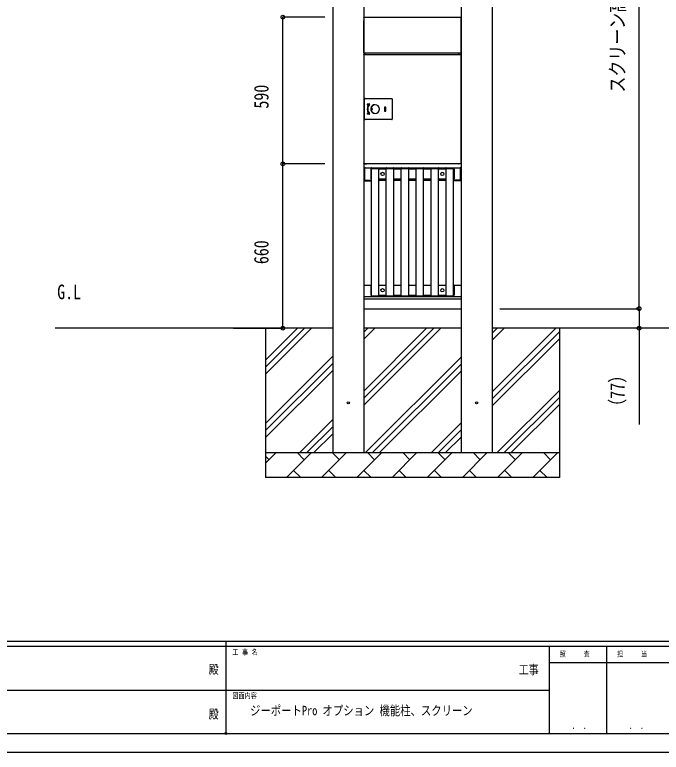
# Model space of a CAD drawing. Units: millimetres, scale not verified. Extents: x -4205 to 4205, y -2970 to 2970.
# Drawn here: x -853 to 1745, y -2970 to -6 of the extents above; entities that cross this region are included whole.
import ezdxf
from ezdxf.enums import TextEntityAlignment as Align

# ---------------------------------------------------------------- set-up
doc = ezdxf.new("R2010")
doc.units = ezdxf.units.MM
doc.header["$LTSCALE"] = 16
doc.header["$PDMODE"] = 32
doc.header["$PDSIZE"] = 8
for name, color, linetype in [('0-1_USER1', 3, 'Continuous'), ('0-3_YKK_13', 4, 'Continuous'), ('0-4_YKK_A1', 4, 'Continuous'), ('0-5_YKK_D', 6, 'Continuous'), ('0-6_YKK_ZWAK', 7, 'Continuous')]:
    doc.layers.add(name, color=color, linetype=linetype)
doc.styles.add('ＭＳ ゴシック', font='')
doc.styles.get('ＭＳ ゴシック').set_extended_font_data('MS Gothic')

msp = doc.modelspace()

# ---------------------------------------------------------------- linework, layer by layer
at = {"layer": '0-3_YKK_13'}
for p, q in [((549.89, -16.26), (549.89, -15.46)), ((549.89, -16.26), (549.89, -16.26)), ((549.89, -17.06), (549.89, -16.36)), ((549.89, -17.06), (549.89, -28.56)), ((550.39, -16.56), (550.47, -16.56)), ((550.47, -16.46), (550.47, -159.46)), ((551.27, -16.46), (550.47, -16.46)), ((550.89, -15.56), (550.69, -15.56)), ((550.89, -16.36), (550.69, -16.36)), ((550.69, -16.46), (550.69, -16.36)), ((550.89, -16.36), (550.89, -16.46)), ((551.27, -16.26), (551.27, -15.46)), ((551.27, -16.26), (551.27, -16.46)), ((939.09, -16.26), (939.09, -15.46)), ((939.39, -15.46), (939.09, -15.46)), ((939.09, -16.26), (939.09, -16.46)), ((939.39, -16.26), (939.09, -16.26)), ((939.89, -16.46), (939.09, -16.46)), ((939.39, -15.46), (939.89, -15.46)), ((939.89, -16.26), (939.39, -16.26)), ((939.88, -16.26), (939.89, -16.36)), ((939.89, -15.46), (939.89, -16.26)), ((939.89, -16.36), (939.89, -16.46)), ((549.89, -160.46), (549.89, -159.66)), ((549.89, -159.66), (550.69, -159.66)), ((550.69, -160.46), (549.89, -160.46)), ((550.39, -166.26), (549.89, -166.26)), ((550.69, -166.46), (549.89, -166.46)), ((549.89, -166.46), (549.89, -603.36)), ((550.39, -165.46), (550.69, -165.46)), ((550.39, -166.26), (550.69, -166.26)), ((551.27, -159.46), (550.47, -159.46)), ((550.69, -159.46), (550.69, -165.46)), ((550.69, -165.46), (939.09, -165.46)), ((550.69, -166.26), (550.69, -165.46)), ((550.69, -166.26), (550.69, -166.46)), ((551.27, -159.66), (551.27, -159.46)), ((551.27, -159.66), (551.27, -160.46)), ((939.09, -160.46), (551.27, -160.46)), ((555.59, -165.46), (555.59, -160.46)), ((930.69, -160.46), (930.69, -165.46)), ((939.09, -159.66), (939.09, -159.46)), ((939.09, -159.66), (939.09, -160.46)), ((939.39, -159.66), (939.09, -159.66)), ((939.39, -160.46), (939.09, -160.46)), ((939.09, -160.46), (939.09, -165.46)), ((939.09, -166.26), (939.09, -165.46)), ((939.39, -165.46), (939.09, -165.46)), ((939.09, -166.26), (939.09, -166.46)), ((939.39, -166.26), (939.09, -166.26)), ((939.89, -166.46), (939.09, -166.46)), ((939.39, -159.66), (939.89, -159.66)), ((939.39, -165.46), (939.89, -165.46)), ((939.89, -166.26), (939.39, -166.26)), ((939.89, -165.46), (939.89, -166.26)), ((552.89, -424.87), (552.89, -344.85)), ((554.88, -342.86), (661.89, -342.86)), ((663.89, -344.85), (663.89, -424.87)), ((570.86, -363.66), (564.07, -365.36)), ((564.68, -367.78), (568.65, -366.79)), ((633.39, -377.11), (633.39, -392.61)), ((638.39, -384.86), (633.39, -384.86)), ((637.89, -376.61), (633.89, -376.61)), ((638.39, -392.61), (638.39, -377.11)), ((564.07, -404.37), (570.86, -406.06)), ((568.65, -402.93), (564.68, -401.94)), ((594.9, -402.35), (595.39, -402.36)), ((633.89, -393.11), (637.89, -393.11)), ((661.89, -426.86), (554.88, -426.86)), ((552.09, -618.66), (549.64, -618.66)), ((550.69, -603.36), (549.89, -603.36)), ((550.39, -604.36), (549.89, -604.36)), ((550.39, -603.56), (550.69, -603.56)), ((550.39, -604.36), (550.69, -604.36)), ((550.69, -603.56), (550.69, -603.36)), ((550.69, -603.56), (550.69, -604.36)), ((939.09, -604.36), (550.69, -604.36)), ((550.69, -604.36), (550.69, -605.46)), ((550.69, -605.46), (551.49, -605.46)), ((551.49, -605.46), (560.99, -605.46)), ((552.09, -618.66), (552.09, -670.16)), ((561.59, -605.46), (560.99, -605.46)), ((561.49, -604.96), (561.49, -604.36)), ((561.59, -604.66), (561.49, -604.66)), ((561.59, -604.66), (561.59, -604.36)), ((561.59, -605.46), (561.59, -604.66)), ((930.69, -605.46), (561.59, -605.46)), ((579.72, -623.16), (579.8, -621.61)), ((579.72, -623.16), (579.8, -621.61)), ((580.8, -620.66), (609.64, -620.66)), ((580.8, -620.66), (609.64, -620.66)), ((610.64, -621.61), (610.72, -623.16)), ((610.64, -621.61), (610.72, -623.16)), ((639.72, -623.16), (639.8, -621.61)), ((639.72, -623.16), (639.8, -621.61)), ((640.8, -620.66), (669.64, -620.66)), ((640.8, -620.66), (669.64, -620.66)), ((670.64, -621.61), (670.72, -623.16)), ((670.64, -621.61), (670.72, -623.16)), ((699.72, -623.16), (699.8, -621.61)), ((699.72, -623.16), (699.8, -621.61)), ((700.8, -620.66), (729.64, -620.66)), ((700.8, -620.66), (729.64, -620.66)), ((730.64, -621.61), (730.72, -623.16)), ((730.64, -621.61), (730.72, -623.16)), ((759.72, -623.16), (759.8, -621.61)), ((759.72, -623.16), (759.8, -621.61)), ((760.8, -620.66), (789.64, -620.66)), ((760.8, -620.66), (789.64, -620.66)), ((790.64, -621.61), (790.72, -623.16)), ((790.64, -621.61), (790.72, -623.16)), ((819.72, -623.16), (819.8, -621.61)), ((819.72, -623.16), (819.8, -621.61)), ((820.8, -620.66), (849.64, -620.66)), ((820.8, -620.66), (849.64, -620.66)), ((850.64, -621.61), (850.72, -623.16)), ((850.64, -621.61), (850.72, -623.16)), ((879.72, -623.16), (879.8, -621.61)), ((879.72, -623.16), (879.8, -621.61)), ((880.8, -620.66), (909.64, -620.66)), ((880.8, -620.66), (909.64, -620.66)), ((910.64, -621.61), (910.72, -623.16)), ((910.64, -621.61), (910.72, -623.16)), ((930.69, -604.36), (930.69, -604.66)), ((930.69, -604.66), (930.69, -605.46)), ((930.79, -604.66), (930.69, -604.66)), ((931.29, -605.46), (930.69, -605.46)), ((930.79, -604.96), (930.79, -604.36)), ((938.29, -605.46), (931.29, -605.46)), ((938.09, -618.66), (938.09, -670.16)), ((938.09, -618.66), (940.64, -618.66)), ((939.09, -603.56), (939.09, -603.36)), ((939.09, -603.56), (939.09, -604.36)), ((939.39, -603.56), (939.09, -603.56)), ((939.39, -604.36), (939.09, -604.36)), ((939.39, -603.56), (939.89, -603.56)), ((939.89, -604.36), (939.39, -604.36)), ((939.89, -603.56), (939.89, -604.36)), ((577.64, -625.96), (577.64, -665.36)), ((580.14, -625.46), (578.14, -625.46)), ((579.72, -623.16), (580.72, -623.16)), ((579.72, -623.16), (580.72, -623.16)), ((580.72, -623.16), (609.72, -623.16)), ((580.72, -623.16), (609.72, -623.16)), ((609.72, -623.16), (610.72, -623.16)), ((609.72, -623.16), (610.72, -623.16)), ((639.72, -623.16), (640.72, -623.16)), ((639.72, -623.16), (640.72, -623.16)), ((640.72, -623.16), (669.72, -623.16)), ((640.72, -623.16), (669.72, -623.16)), ((669.72, -623.16), (670.72, -623.16)), ((669.72, -623.16), (670.72, -623.16)), ((699.72, -623.16), (700.72, -623.16)), ((699.72, -623.16), (700.72, -623.16)), ((700.72, -623.16), (729.72, -623.16)), ((700.72, -623.16), (729.72, -623.16)), ((729.72, -623.16), (730.72, -623.16)), ((729.72, -623.16), (730.72, -623.16)), ((759.72, -623.16), (760.72, -623.16)), ((759.72, -623.16), (760.72, -623.16)), ((760.72, -623.16), (789.72, -623.16)), ((760.72, -623.16), (789.72, -623.16)), ((789.72, -623.16), (790.72, -623.16)), ((789.72, -623.16), (790.72, -623.16)), ((819.72, -623.16), (820.72, -623.16)), ((819.72, -623.16), (820.72, -623.16)), ((820.72, -623.16), (849.72, -623.16)), ((820.72, -623.16), (849.72, -623.16)), ((849.72, -623.16), (850.72, -623.16)), ((849.72, -623.16), (850.72, -623.16)), ((879.72, -623.16), (880.72, -623.16)), ((879.72, -623.16), (880.72, -623.16)), ((880.72, -623.16), (909.72, -623.16)), ((880.72, -623.16), (909.72, -623.16)), ((909.72, -623.16), (910.72, -623.16)), ((909.72, -623.16), (910.72, -623.16)), ((910.14, -625.46), (912.14, -625.46)), ((912.64, -625.96), (912.64, -665.36)), ((549.64, -673.66), (580.18, -673.66)), ((552.59, -670.66), (580.18, -670.66)), ((580.14, -665.86), (578.14, -665.86)), ((910.14, -665.86), (912.14, -665.86)), ((937.59, -670.66), (910.14, -670.66)), ((940.59, -673.66), (910.14, -673.66)), ((577.68, -1093.47), (577.68, -1132.87)), ((580.18, -1092.97), (578.18, -1092.97)), ((910.18, -1092.97), (912.18, -1092.97)), ((912.68, -1093.47), (912.68, -1132.87)), ((580.18, -1133.37), (578.18, -1133.37)), ((579.72, -1135.66), (579.8, -1137.21)), ((579.72, -1135.66), (580.72, -1135.66)), ((579.72, -1135.66), (579.8, -1137.21)), ((579.72, -1135.66), (580.72, -1135.66)), ((580.72, -1135.66), (609.72, -1135.66)), ((580.72, -1135.66), (609.72, -1135.66)), ((580.8, -1138.16), (609.64, -1138.16)), ((580.8, -1138.16), (609.64, -1138.16)), ((609.72, -1135.66), (610.72, -1135.66)), ((609.72, -1135.66), (610.72, -1135.66)), ((610.64, -1137.21), (610.72, -1135.66)), ((610.64, -1137.21), (610.72, -1135.66)), ((639.72, -1135.66), (639.8, -1137.21)), ((639.72, -1135.66), (640.72, -1135.66)), ((639.72, -1135.66), (639.8, -1137.21)), ((639.72, -1135.66), (640.72, -1135.66)), ((640.72, -1135.66), (669.72, -1135.66)), ((640.72, -1135.66), (669.72, -1135.66)), ((640.8, -1138.16), (669.64, -1138.16)), ((640.8, -1138.16), (669.64, -1138.16)), ((669.72, -1135.66), (670.72, -1135.66)), ((669.72, -1135.66), (670.72, -1135.66)), ((670.64, -1137.21), (670.72, -1135.66)), ((670.64, -1137.21), (670.72, -1135.66)), ((699.72, -1135.66), (699.8, -1137.21)), ((699.72, -1135.66), (700.72, -1135.66)), ((699.72, -1135.66), (699.8, -1137.21)), ((699.72, -1135.66), (700.72, -1135.66)), ((700.72, -1135.66), (729.72, -1135.66)), ((700.72, -1135.66), (729.72, -1135.66)), ((700.8, -1138.16), (729.64, -1138.16)), ((700.8, -1138.16), (729.64, -1138.16)), ((729.72, -1135.66), (730.72, -1135.66)), ((729.72, -1135.66), (730.72, -1135.66)), ((730.64, -1137.21), (730.72, -1135.66)), ((730.64, -1137.21), (730.72, -1135.66)), ((759.72, -1135.66), (759.8, -1137.21)), ((759.72, -1135.66), (760.72, -1135.66)), ((759.72, -1135.66), (759.8, -1137.21)), ((759.72, -1135.66), (760.72, -1135.66)), ((760.72, -1135.66), (789.72, -1135.66)), ((760.72, -1135.66), (789.72, -1135.66)), ((760.8, -1138.16), (789.64, -1138.16)), ((760.8, -1138.16), (789.64, -1138.16)), ((789.72, -1135.66), (790.72, -1135.66)), ((789.72, -1135.66), (790.72, -1135.66)), ((790.64, -1137.21), (790.72, -1135.66)), ((790.64, -1137.21), (790.72, -1135.66)), ((819.72, -1135.66), (819.8, -1137.21)), ((819.72, -1135.66), (820.72, -1135.66)), ((819.72, -1135.66), (819.8, -1137.21)), ((819.72, -1135.66), (820.72, -1135.66)), ((820.72, -1135.66), (849.72, -1135.66)), ((820.72, -1135.66), (849.72, -1135.66)), ((820.8, -1138.16), (849.64, -1138.16)), ((820.8, -1138.16), (849.64, -1138.16)), ((849.72, -1135.66), (850.72, -1135.66)), ((849.72, -1135.66), (850.72, -1135.66)), ((850.64, -1137.21), (850.72, -1135.66)), ((850.64, -1137.21), (850.72, -1135.66)), ((879.72, -1135.66), (879.8, -1137.21)), ((879.72, -1135.66), (880.72, -1135.66)), ((879.72, -1135.66), (879.8, -1137.21)), ((879.72, -1135.66), (880.72, -1135.66)), ((880.72, -1135.66), (909.72, -1135.66)), ((880.72, -1135.66), (909.72, -1135.66)), ((880.8, -1138.16), (909.64, -1138.16)), ((880.8, -1138.16), (909.64, -1138.16)), ((909.72, -1135.66), (910.72, -1135.66)), ((909.72, -1135.66), (910.72, -1135.66)), ((910.18, -1133.37), (912.18, -1133.37)), ((910.64, -1137.21), (910.72, -1135.66)), ((910.64, -1137.21), (910.72, -1135.66))]:
    msp.add_line(p, q, dxfattribs=at)
for points in [[(549.89, -15.46), (550.89, -15.46), (551.27, -15.46), (939.09, -15.46)], [(550.47, -30.56), (549.89, -30.56), (549.89, -28.56)], [(551.27, -15.56), (550.89, -15.56), (550.89, -16.36)], [(939.89, -16.46), (939.89, -159.46), (939.09, -159.46)], [(550.47, -159.46), (549.89, -159.46), (549.89, -30.56)], [(549.89, -166.26), (549.89, -165.46), (550.39, -165.46)], [(939.89, -166.46), (939.89, -603.36), (939.09, -603.36)], [(939.89, -159.66), (939.89, -160.46), (939.39, -160.46)], [(594.9, -367.4), (591.56, -367.82), (589.66, -368.54)], [(589.56, -401.14), (591.56, -401.9), (594.9, -402.32)], [(549.89, -604.36), (549.89, -603.56), (550.39, -603.56)], [(939.09, -604.36), (939.09, -605.46), (938.29, -605.46)]]:
    msp.add_lwpolyline(points, dxfattribs=at)
for centre, radius in [((625.14, -645.66), 6.5), ((865.16, -645.66), 6.5), ((625.14, -1113.17), 6.5), ((865.16, -1113.17), 6.5), ((487.18, -1565.66), 4.5), ((1003.18, -1565.66), 4.5)]:
    msp.add_circle(centre, radius, dxfattribs=at)
for centre, radius, start, end in [((550.69, -16.36), 0.8, 90, 180), ((550.39, -17.06), 0.5, 90, 180), ((551.89, -28.56), 2, 180, 224.99409), ((554.88, -344.85), 1.99, 89.92772, 180.07228), ((661.9, -344.85), 1.99, 359.92772, 90.07228), ((564.37, -366.57), 1.25, 104, 180), ((564.37, -366.57), 1.25, 180, 284), ((595.39, -384.86), 31.75, 146.31167, 180), ((595.39, -384.86), 31.75, 180, 213.68833), ((595.39, -384.86), 29.25, 141.02124, 180), ((595.39, -384.86), 29.25, 180, 218.97876), ((568.72, -367.08), 0.3, 326.31167, 104), ((571.29, -365.36), 1.75, 0, 104), ((571.29, -365.36), 1.75, 321.02124, 0), ((595.39, -384.86), 17.65, 0, 180), ((595.39, -384.86), 17.65, 180, 0), ((595.39, -384.86), 17.5, 90, 255.45427), ((595.4, -384.86), 17.3, 91.877, 268.123), ((583.39, -384.86), 1.75, 90, 270), ((583.39, -384.86), 1.75, 270, 90), ((595.39, -384.86), 17.5, 270, 90), ((633.89, -377.11), 0.5, 90, 180), ((637.89, -377.11), 0.5, 0, 90), ((564.37, -403.15), 1.25, 76, 180), ((564.37, -403.15), 1.25, 180, 256), ((568.72, -402.64), 0.3, 256, 33.68833), ((571.29, -404.36), 1.75, 256, 0), ((571.29, -404.36), 1.75, 0, 38.97876), ((633.89, -392.61), 0.5, 180, 270), ((637.89, -392.61), 0.5, 270, 0), ((554.88, -424.87), 1.99, 179.92772, 270.07228), ((661.9, -424.87), 1.99, 269.92772, 0.07228), ((560.99, -604.96), 0.5, 270, 0), ((580.8, -621.66), 1, 90, 177), ((580.8, -621.66), 1, 90, 177), ((609.64, -621.66), 1, 3, 90), ((609.64, -621.66), 1, 3, 90), ((640.8, -621.66), 1, 90, 177), ((640.8, -621.66), 1, 90, 177), ((669.64, -621.66), 1, 3, 90), ((669.64, -621.66), 1, 3, 90), ((700.8, -621.66), 1, 90, 177), ((700.8, -621.66), 1, 90, 177), ((729.64, -621.66), 1, 3, 90), ((729.64, -621.66), 1, 3, 90), ((760.8, -621.66), 1, 90, 177), ((760.8, -621.66), 1, 90, 177), ((789.64, -621.66), 1, 3, 90), ((789.64, -621.66), 1, 3, 90), ((820.8, -621.66), 1, 90, 177), ((820.8, -621.66), 1, 90, 177), ((849.64, -621.66), 1, 3, 90), ((849.64, -621.66), 1, 3, 90), ((880.8, -621.66), 1, 90, 177), ((880.8, -621.66), 1, 90, 177), ((909.64, -621.66), 1, 3, 90), ((909.64, -621.66), 1, 3, 90), ((931.29, -604.96), 0.5, 180, 270), ((578.14, -625.96), 0.5, 90, 180), ((912.14, -625.96), 0.5, 0, 90), ((552.59, -670.16), 0.5, 180, 270), ((578.14, -665.36), 0.5, 180, 270), ((912.14, -665.36), 0.5, 270, 0), ((937.59, -670.16), 0.5, 270, 0), ((940.59, -673.16), 0.5, 270, 275.49202), ((578.18, -1093.47), 0.5, 90, 180), ((912.18, -1093.47), 0.5, 0, 90), ((578.18, -1132.87), 0.5, 180, 270), ((580.8, -1137.16), 1, 183, 270), ((580.8, -1137.16), 1, 183, 270), ((609.64, -1137.16), 1, 270, 357), ((609.64, -1137.16), 1, 270, 357), ((640.8, -1137.16), 1, 183, 270), ((640.8, -1137.16), 1, 183, 270), ((669.64, -1137.16), 1, 270, 357), ((669.64, -1137.16), 1, 270, 357), ((700.8, -1137.16), 1, 183, 270), ((700.8, -1137.16), 1, 183, 270), ((729.64, -1137.16), 1, 270, 357), ((729.64, -1137.16), 1, 270, 357), ((760.8, -1137.16), 1, 183, 270), ((760.8, -1137.16), 1, 183, 270), ((789.64, -1137.16), 1, 270, 357), ((789.64, -1137.16), 1, 270, 357), ((820.8, -1137.16), 1, 183, 270), ((820.8, -1137.16), 1, 183, 270), ((849.64, -1137.16), 1, 270, 357), ((849.64, -1137.16), 1, 270, 357), ((880.8, -1137.16), 1, 183, 270), ((880.8, -1137.16), 1, 183, 270), ((909.64, -1137.16), 1, 270, 357), ((909.64, -1137.16), 1, 270, 357), ((912.18, -1132.87), 0.5, 270, 0)]:
    msp.add_arc(centre, radius, start, end, dxfattribs=at)
at = {"layer": '0-4_YKK_A1'}
for p, q in [((424.68, 1089.34), (424.68, -1765.66)), ((549.68, 1089.34), (549.68, -1765.66)), ((940.68, 1089.34), (940.68, -1765.66)), ((1065.68, 1089.34), (1065.68, -1765.66)), ((549.64, -620.66), (549.68, -620.66)), ((552.59, -620.66), (580.14, -620.66)), ((552.59, -620.66), (552.59, -670.66)), ((610.14, -620.66), (640.14, -620.66)), ((670.14, -620.66), (700.14, -620.66)), ((730.14, -620.66), (760.14, -620.66)), ((790.14, -620.66), (820.14, -620.66)), ((850.14, -620.66), (880.14, -620.66)), ((910.14, -620.66), (937.59, -620.66)), ((937.59, -620.66), (937.59, -670.66)), ((580.18, -1135.66), (580.18, -623.16)), ((610.14, -625.66), (640.14, -625.66)), ((610.18, -1135.66), (610.18, -623.16)), ((640.18, -1135.66), (640.18, -623.16)), ((670.14, -625.66), (700.14, -625.66)), ((670.18, -1135.66), (670.18, -623.16)), ((700.18, -1135.66), (700.18, -623.16)), ((730.14, -625.66), (760.14, -625.66)), ((730.18, -1135.66), (730.18, -623.16)), ((760.18, -1135.66), (760.18, -623.16)), ((790.14, -625.66), (820.14, -625.66)), ((790.18, -1135.66), (790.18, -623.16)), ((820.18, -1135.66), (820.18, -623.16)), ((850.18, -1135.66), (850.18, -623.16)), ((850.18, -625.66), (880.14, -625.66)), ((880.18, -1135.66), (880.18, -623.16)), ((910.18, -1135.66), (910.18, -623.16)), ((549.64, -670.66), (549.68, -670.66)), ((552.59, -670.66), (580.14, -670.66)), ((610.14, -665.66), (640.14, -665.66)), ((610.14, -670.66), (640.14, -670.66)), ((670.14, -665.66), (700.14, -665.66)), ((670.14, -670.66), (700.14, -670.66)), ((730.14, -665.66), (760.14, -665.66)), ((730.14, -670.66), (760.14, -670.66)), ((790.14, -665.66), (820.14, -665.66)), ((790.14, -670.66), (820.14, -670.66)), ((850.18, -665.66), (880.14, -665.66)), ((850.18, -670.66), (880.14, -670.66)), ((910.14, -670.66), (937.59, -670.66)), ((549.68, -1092.16), (580.18, -1092.16)), ((610.18, -1092.16), (640.18, -1092.16)), ((610.18, -1093.17), (640.18, -1093.17)), ((670.18, -1092.16), (700.18, -1092.16)), ((670.18, -1093.17), (700.18, -1093.17)), ((730.18, -1092.16), (760.18, -1092.16)), ((730.18, -1093.17), (760.18, -1093.17)), ((790.18, -1092.16), (820.18, -1092.16)), ((790.18, -1093.17), (820.18, -1093.17)), ((850.18, -1092.16), (880.18, -1092.16)), ((850.18, -1093.17), (880.18, -1093.17)), ((910.18, -1092.16), (940.68, -1092.16)), ((549.68, -1138.16), (940.68, -1138.16)), ((549.68, -1147.16), (940.68, -1147.16)), ((580.18, -1135.66), (610.18, -1135.66)), ((580.18, -1135.66), (610.18, -1135.66)), ((610.18, -1133.17), (640.18, -1133.17)), ((640.18, -1135.66), (670.18, -1135.66)), ((640.18, -1135.66), (670.18, -1135.66)), ((670.18, -1133.17), (700.18, -1133.17)), ((700.18, -1135.66), (730.18, -1135.66)), ((700.18, -1135.66), (730.18, -1135.66)), ((730.18, -1133.17), (760.18, -1133.17)), ((760.18, -1135.66), (790.18, -1135.66)), ((760.18, -1135.66), (790.18, -1135.66)), ((790.18, -1133.17), (820.18, -1133.17)), ((820.18, -1135.66), (850.18, -1135.66)), ((820.18, -1135.66), (850.18, -1135.66)), ((850.18, -1133.17), (880.18, -1133.17)), ((880.18, -1135.66), (910.18, -1135.66)), ((880.18, -1135.66), (910.18, -1135.66)), ((549.68, -1187.16), (940.68, -1187.16)), ((424.68, -1265.66), (-690.74, -1265.66)), ((154.68, -1265.66), (154.68, -1865.66)), ((154.68, -1450.71), (339.73, -1265.66)), ((154.68, -1422.43), (311.44, -1265.66)), ((154.68, -1394.14), (283.16, -1265.66)), ((940.68, -1265.66), (549.68, -1265.66)), ((549.68, -1310.27), (594.29, -1265.66)), ((549.68, -1281.99), (566, -1265.66)), ((549.68, -1574.83), (858.85, -1265.66)), ((549.68, -1518.26), (802.28, -1265.66)), ((549.68, -1546.54), (830.56, -1265.66)), ((2098.68, -1265.66), (1065.68, -1265.66)), ((1065.68, -1313.39), (1113.4, -1265.66)), ((1065.68, -1285.1), (1085.12, -1265.66)), ((1065.68, -1521.38), (1321.39, -1265.66)), ((1335.68, -1265.66), (1335.68, -1865.66)), ((1065.68, -1549.66), (1335.68, -1279.66)), ((1065.68, -1577.95), (1335.68, -1307.95)), ((154.68, -1648.7), (424.68, -1378.7)), ((556.84, -1765.66), (940.68, -1381.82)), ((154.68, -1676.99), (424.68, -1406.99)), ((585.12, -1765.66), (940.68, -1410.1)), ((154.68, -1705.27), (424.68, -1435.27)), ((613.4, -1765.66), (940.68, -1438.39)), ((1085.95, -1765.66), (1335.68, -1515.93)), ((1114.24, -1765.66), (1335.68, -1544.22)), ((1142.52, -1765.66), (1335.68, -1572.5)), ((292.28, -1765.66), (424.68, -1633.26)), ((821.39, -1765.66), (940.68, -1646.38)), ((320.56, -1765.66), (424.68, -1661.54)), ((849.68, -1765.66), (940.68, -1674.66)), ((348.85, -1765.66), (424.68, -1689.83)), ((877.96, -1765.66), (940.68, -1702.95)), ((154.68, -1765.66), (1335.68, -1765.66)), ((154.68, -1808.55), (197.57, -1765.66)), ((238.99, -1865.66), (338.99, -1765.66)), ((310.44, -1794.21), (281.89, -1765.66)), ((380.41, -1865.66), (480.41, -1765.66)), ((451.86, -1794.21), (423.31, -1765.66)), ((521.84, -1865.66), (621.84, -1765.66)), ((593.28, -1794.21), (564.73, -1765.66)), ((663.26, -1865.66), (763.26, -1765.66)), ((734.7, -1794.21), (706.15, -1765.66)), ((804.68, -1865.66), (904.68, -1765.66)), ((876.13, -1794.21), (847.57, -1765.66)), ((946.1, -1865.66), (1046.1, -1765.66)), ((1017.55, -1794.21), (988.99, -1765.66)), ((1087.52, -1865.66), (1187.52, -1765.66)), ((1158.97, -1794.21), (1130.41, -1765.66)), ((1228.94, -1865.66), (1328.94, -1765.66)), ((1300.39, -1794.21), (1271.84, -1765.66)), ((169.02, -1794.21), (154.68, -1779.87)), ((267.55, -1837.11), (296.1, -1865.66)), ((408.97, -1837.11), (437.52, -1865.66)), ((550.39, -1837.11), (578.94, -1865.66)), ((691.81, -1837.11), (720.36, -1865.66)), ((833.23, -1837.11), (861.79, -1865.66)), ((974.65, -1837.11), (1003.21, -1865.66)), ((1116.07, -1837.11), (1144.63, -1865.66)), ((1257.5, -1837.11), (1286.05, -1865.66)), ((1335.68, -1865.66), (154.68, -1865.66))]:
    msp.add_line(p, q, dxfattribs=at)
at = {"layer": '0-5_YKK_D'}
for p, q in [((1655.68, -1187.16), (1655.68, 1070.84)), ((393.68, -15.46), (223.68, -15.46)), ((224.68, -605.46), (224.68, -15.46)), ((393.68, -605.46), (223.68, -605.46)), ((393.68, -605.46), (223.68, -605.46)), ((224.68, -1265.66), (224.68, -605.46)), ((1655.68, -1187.16), (1655.68, -1157.16)), ((1096.68, -1187.16), (1656.68, -1187.16)), ((1096.68, -1187.16), (1656.68, -1187.16)), ((1655.68, -1187.16), (1655.68, -1265.66)), ((25.68, -1265.66), (225.68, -1265.66)), ((1734.68, -1265.66), (1654.68, -1265.66)), ((1655.68, -1265.66), (1655.68, -1653.13))]:
    msp.add_line(p, q, dxfattribs=at)
for centre in [(224.68, -15.46), (224.68, -605.46), (224.68, -605.46), (1655.68, -1187.16), (1655.68, -1187.16), (224.68, -1265.66), (1655.68, -1265.66)]:
    msp.add_circle(centre, 7.5, dxfattribs=at)
at = {"layer": '0-6_YKK_ZWAK'}
for p, q in [((3895.12, -2525), (-3904.88, -2525)), ((-4.88, -2545), (-1304.88, -2545)), ((-4.88, -2525), (-4.88, -2895)), ((1295.12, -2545), (-4.88, -2545)), ((1525.12, -2545), (1525.12, -2895)), ((1985.12, -2610), (1295.12, -2610)), ((-1297.38, -2720), (-4.88, -2720)), ((-4.88, -2720), (1295.12, -2720)), ((-1304.88, -2895), (-4.88, -2895)), ((-4.88, -2895), (1295.12, -2895)), ((1295.12, -2895), (1985.12, -2895))]:
    msp.add_line(p, q, dxfattribs=at)
msp.add_lwpolyline([(-4204.9, -2970), (4205.1, -2970), (4205.1, 2970), (-4204.9, 2970)], close=True, dxfattribs=at)
msp.add_lwpolyline([(1985.12, -2545), (1295.12, -2545), (1295.12, -2895)], dxfattribs=at)
msp.add_point((-4.88, -2895), dxfattribs=at)

# ---------------------------------------------------------------- texts
at = {"layer": '0-1_USER1', "style": 'ＭＳ ゴシック', "width": 0.8}
for s, height, p in [('G.L', 58.65, (-682.17, -1166.66)), ('ジーポートPro オプション 機能柱、スクリーン', 38.12, (92.97, -2832.86))]:
    msp.add_text(s, height=height, dxfattribs=at).set_placement(p, align=Align.BOTTOM_LEFT)
at = {"layer": '0-5_YKK_D', "style": 'ＭＳ ゴシック', "width": 0.8}
for s, p in [('スクリーン高さ', (1615.68, -318.43)), ('590', (184.68, -382.99)), ('660', (184.68, -1008.09)), ('（77）', (1615.68, -1613.13))]:
    msp.add_text(s, height=58.65, rotation=90, dxfattribs=at).set_placement(p, align=Align.BOTTOM_LEFT)
at = {"layer": '0-6_YKK_ZWAK', "style": 'ＭＳ ゴシック', "width": 0.8}
for s, height, p in [('工 事 名', 21.99, (21.37, -2585)), ('照     査', 21.99, (1336.52, -2592.5)), ('担     当', 21.99, (1567.32, -2592.5)), ('殿', 36.66, (-73.57, -2665.83)), ('工事', 36.66, (1172.43, -2667.47)), ('図面内容', 21.99, (21.37, -2760)), ('殿', 36.66, (-73.57, -2845.83)), ('． ．', 25.92, (1385.1, -2884.35)), ('． ．', 25.92, (1615.1, -2884.35))]:
    msp.add_text(s, height=height, dxfattribs=at).set_placement(p, align=Align.BOTTOM_LEFT)

doc.saveas('drawing.dxf')
